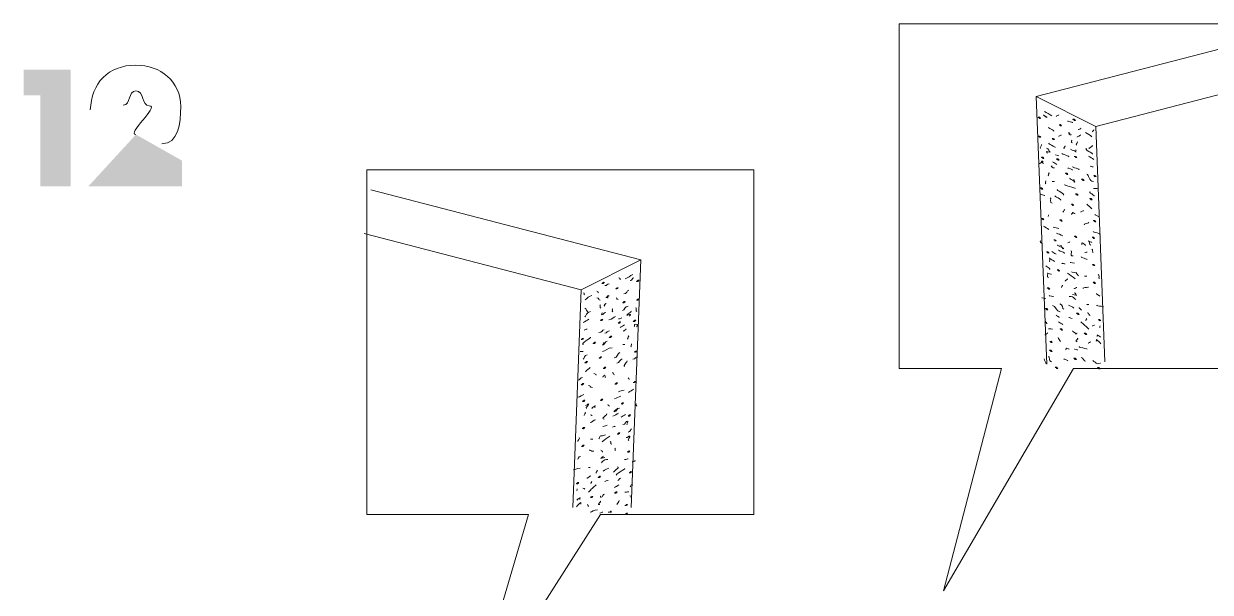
# Model space of a CAD drawing. Header units: metres. Extents: x -30.9 to 24.7, y -10.3 to 6.8.
# Drawn here: x 20.587 to 21.963, y 4.318 to 4.978 of the extents above; entities that cross this region are included whole.
import ezdxf

# ---------------------------------------------------------------- set-up
doc = ezdxf.new("R2010")
doc.units = ezdxf.units.M
doc.header["$MEASUREMENT"] = 0
doc.layers.add('PDF_Working_Num_Penna__2_Num_Penna__2', color=7, linetype='Continuous', lineweight=18, true_color=0xc6c8ca)
doc.layers.add('PDF_Working_Num_Penna__7_Num_Penna__7', color=7, linetype='Continuous', lineweight=18)

msp = doc.modelspace()

# ---------------------------------------------------------------- hatches: boundary and pattern name
at = {"layer": 'PDF_Working_Num_Penna__7_Num_Penna__7', "linetype": 'Continuous', "lineweight": 18}
for points in [[(20.6066, 4.8945), (20.6066, 4.789), (20.6418, 4.789), (20.6418, 4.9242), (20.5873, 4.9242), (20.5873, 4.8945)], [(20.7174, 4.8491), (20.6622, 4.789), (20.7709, 4.789), (20.7709, 4.8188)]]:
    msp.add_hatch(color=7, dxfattribs=at).paths.add_polyline_path(points)

# ---------------------------------------------------------------- linework, layer by layer
at = {"layer": 'PDF_Working_Num_Penna__2_Num_Penna__2', "color": 9, "linetype": 'Continuous', "lineweight": 18, "true_color": 0xc6c8ca}
for centre, radius, start, end in [((21.5455, 4.9333), 0.3021, 324.812, 325.4985), ((21.7744, 4.699), 0.043, 72.0605, 81.0936), ((21.5191, 4.7442), 0.3021, 214.5015, 215.188), ((21.2898, 4.5112), 0.0416, 98.7586, 108.0873)]:
    msp.add_arc(centre, radius, start, end, dxfattribs=at)
for points in [[(21.7871, 4.872), (21.7899, 4.872), (21.782, 4.8702), (21.785, 4.8702)], [(21.8279, 4.8545), (21.8291, 4.8545), (21.8256, 4.8521), (21.8269, 4.8521)], [(21.7831, 4.8341), (21.7856, 4.8341), (21.7728, 4.8391), (21.7764, 4.8391)], [(21.8268, 4.8265), (21.8285, 4.8265), (21.8153, 4.8327), (21.82, 4.8327)], [(21.8036, 4.8078), (21.8061, 4.8078), (21.7964, 4.8106), (21.7981, 4.8106)], [(21.8274, 4.8114), (21.8284, 4.8114), (21.8227, 4.8125), (21.824, 4.8125)], [(21.8286, 4.7777), (21.8302, 4.7777), (21.8209, 4.7828), (21.8241, 4.7828)], [(21.8221, 4.7472), (21.8246, 4.7472), (21.8143, 4.7448), (21.8179, 4.7448)], [(21.7941, 4.7115), (21.7968, 4.7115), (21.7851, 4.7149), (21.7875, 4.7149)], [(21.2775, 4.6828), (21.2803, 4.6828), (21.2766, 4.6811), (21.2796, 4.6811)], [(21.7787, 4.6867), (21.7808, 4.6867), (21.773, 4.6884), (21.7745, 4.6884)], [(21.7745, 4.6884), (21.7758, 4.6884), (21.7733, 4.6831), (21.7756, 4.6831)], [(21.808, 4.6886), (21.8114, 4.6886), (21.8009, 4.6897), (21.8025, 4.6897)], [(21.8103, 4.6852), (21.8114, 4.6852), (21.8063, 4.6886), (21.808, 4.6886)], [(21.2366, 4.6653), (21.2378, 4.6653), (21.2362, 4.663), (21.2376, 4.663)], [(21.8056, 4.6653), (21.8075, 4.6653), (21.8072, 4.6625), (21.8081, 4.6625)], [(21.8351, 4.6614), (21.8363, 4.6614), (21.8291, 4.6648), (21.8317, 4.6648)], [(21.7887, 4.6526), (21.7927, 4.6526), (21.7916, 4.6463), (21.7933, 4.6463)], [(21.8081, 4.6625), (21.8092, 4.6625), (21.8014, 4.6635), (21.8035, 4.6635)], [(21.2378, 4.6374), (21.2395, 4.6374), (21.2397, 4.6436), (21.2445, 4.6436)], [(21.2815, 4.6449), (21.284, 4.6449), (21.2846, 4.65), (21.2882, 4.65)], [(21.8206, 4.6424), (21.823, 4.6424), (21.8224, 4.639), (21.824, 4.639)], [(21.78, 4.6233), (21.7832, 4.6233), (21.7743, 4.6237), (21.7757, 4.6237)], [(21.8287, 4.6281), (21.8302, 4.6281), (21.8256, 4.6269), (21.8266, 4.6269)], [(21.2372, 4.6223), (21.2382, 4.6223), (21.2392, 4.6233), (21.2405, 4.6233)], [(21.261, 4.6187), (21.2635, 4.6187), (21.2648, 4.6214), (21.2665, 4.6214)], [(21.7994, 4.5999), (21.8013, 4.5999), (21.7953, 4.6014), (21.7961, 4.6014)], [(21.7961, 4.6014), (21.7967, 4.6014), (21.7953, 4.5993), (21.7961, 4.5993)], [(21.2359, 4.5885), (21.2375, 4.5885), (21.2373, 4.5936), (21.2405, 4.5936)], [(21.7758, 4.5917), (21.7775, 4.5917), (21.7754, 4.5854), (21.7792, 4.5854)], [(21.2424, 4.5581), (21.2449, 4.5581), (21.243, 4.5556), (21.2467, 4.5556)], [(21.2704, 4.5224), (21.2731, 4.5224), (21.2746, 4.5257), (21.277, 4.5257)], [(21.2565, 4.4995), (21.2599, 4.4995), (21.2604, 4.5005), (21.262, 4.5005)], [(21.2542, 4.496), (21.2553, 4.496), (21.2548, 4.4995), (21.2565, 4.4995)], [(21.2858, 4.4975), (21.2879, 4.4975), (21.2886, 4.4992), (21.2901, 4.4992)], [(21.2901, 4.4992), (21.2914, 4.4992), (21.2866, 4.4939), (21.2889, 4.4939)], [(21.2294, 4.4723), (21.2307, 4.4723), (21.2302, 4.4757), (21.2328, 4.4757)], [(21.2589, 4.4761), (21.2608, 4.4761), (21.2557, 4.4733), (21.2565, 4.4733)], [(21.2565, 4.4733), (21.2576, 4.4733), (21.2589, 4.4743), (21.261, 4.4743)], [(21.2758, 4.4634), (21.2798, 4.4634), (21.2696, 4.4572), (21.2713, 4.4572)], [(21.244, 4.4533), (21.2464, 4.4533), (21.239, 4.4499), (21.2406, 4.4499)], [(21.2358, 4.4389), (21.2373, 4.4389), (21.237, 4.4377), (21.2379, 4.4377)], [(21.2845, 4.4341), (21.2877, 4.4341), (21.2876, 4.4346), (21.2889, 4.4346)], [(21.2652, 4.4108), (21.2672, 4.4108), (21.2676, 4.4122), (21.2684, 4.4122)], [(21.2684, 4.4122), (21.269, 4.4122), (21.2676, 4.4101), (21.2684, 4.4101)]]:
    msp.add_open_spline(points, degree=3, dxfattribs=at)
at = {"layer": 'PDF_Working_Num_Penna__7_Num_Penna__7', "color": 7, "linetype": 'Continuous', "lineweight": 18, "flags": 128}
for points in [[(22.0515, 4.9777), (21.6026, 4.9777), (21.6026, 4.5775), (21.7211, 4.5775), (21.6541, 4.3196), (21.8045, 4.5775), (22.0515, 4.5775)], [(20.9851, 4.4081), (21.1727, 4.4081), (21.1011, 4.1651), (21.2562, 4.4081), (21.4341, 4.4081), (21.4341, 4.8083), (20.9851, 4.8083)]]:
    msp.add_lwpolyline(points, close=True, dxfattribs=at)
for points in [[(21.7615, 4.8931), (22.0426, 4.9658)], [(21.7615, 4.8931), (21.8307, 4.8583), (22.0438, 4.9136)], [(21.7737, 4.5828), (21.7615, 4.8931)], [(21.8412, 4.5852), (21.8307, 4.8583)], [(21.3031, 4.7039), (20.9898, 4.7849)], [(21.3031, 4.7039), (21.2338, 4.6691), (20.9822, 4.7344)], [(21.2917, 4.4165), (21.3031, 4.7039)], [(21.2241, 4.4164), (21.2338, 4.6691)]]:
    msp.add_lwpolyline(points, dxfattribs=at)
at = {"layer": 'PDF_Working_Num_Penna__7_Num_Penna__7', "color": 7, "linetype": 'Continuous', "lineweight": 18}
for centre, radius, start, end in [((21.8741, 5.0461), 0.199, 238.7708, 241.6891), ((21.8073, 4.8266), 0.0273, 46.6123, 65.7991), ((21.7502, 4.7635), 0.0619, 55.2398, 60.7372), ((26.3573, 12.3614), 8.7966, 238.96434, 239.01217), ((21.7048, 4.6348), 0.1764, 46.6435, 49.1069), ((21.7778, 4.7538), 0.00262, 127.0806, 173.0564), ((21.7478, 4.6993), 0.0487, 54.5849, 63.2319), ((21.7625, 4.6702), 0.0683, 64.1501, 70.961), ((21.8105, 4.7138), 0.0104, 39.5673, 67.8237), ((21.7573, 4.6726), 0.0464, 54.2466, 61.5963), ((21.1961, 4.847), 0.1876, 298.2221, 301.318), ((21.7467, 4.608), 0.095, 51.0365, 57.6028), ((21.2571, 4.6377), 0.0271, 114.1079, 133.4807), ((21.7894, 4.6283), 0.0249, 50.5882, 67.5003), ((21.7924, 4.6446), 0.0197, 40.9858, 55.8587), ((22.7429, 2.1317), 2.9183, 120.9397, 121.0838), ((21.3138, 4.5752), 0.0609, 119.217, 124.806), ((21.7969, 4.6416), 0.0136, 225.2507, 250.4948), ((21.7591, 4.5651), 0.0859, 42.6121, 50.8712), ((21.808, 4.6227), 0.0231, 203.4825, 216.4938), ((21.8163, 4.5916), 0.0247, 36.3266, 52.6374), ((21.8257, 4.603), 0.0151, 47.5689, 64.4531), ((21.8102, 4.6033), 0.0423, 200.1558, 208.8818), ((21.8423, 4.6017), 0.0211, 224.3451, 242.1454), ((21.3552, 4.4508), 0.1695, 130.8764, 133.4403), ((21.2868, 4.5646), 0.00262, 6.9436, 52.9194), ((21.3022, 4.4805), 0.0687, 109.0067, 115.7719), ((21.3168, 4.5102), 0.0487, 116.7681, 125.4151), ((21.2541, 4.5247), 0.0104, 112.1995, 140.5179), ((21.3069, 4.4839), 0.0459, 118.358, 125.7991), ((21.3168, 4.4204), 0.0931, 122.3314, 129.0293), ((21.2721, 4.4554), 0.0197, 124.149, 139.0065), ((21.2753, 4.439), 0.0251, 112.6038, 129.3878), ((21.3058, 4.3756), 0.0864, 129.1737, 137.3809), ((21.2676, 4.4525), 0.0137, 289.5507, 314.7039), ((21.2481, 4.4026), 0.0245, 127.2765, 143.6911), ((21.2389, 4.4138), 0.0152, 115.6449, 132.4194), ((21.2566, 4.4335), 0.0231, 323.5532, 336.5837)]:
    msp.add_arc(centre, radius, start, end, dxfattribs=at)
for points in [[(20.7172, 4.9296), (20.6853, 4.9296), (20.6656, 4.9086), (20.6645, 4.8776)], [(20.7694, 4.8816), (20.7694, 4.911), (20.7456, 4.9296), (20.7172, 4.9296)], [(20.7027, 4.8833), (20.7119, 4.8833), (20.7079, 4.8998), (20.7174, 4.8998)], [(20.7174, 4.8998), (20.7268, 4.8998), (20.7242, 4.8823), (20.7329, 4.8823)], [(20.7329, 4.8823), (20.7452, 4.8823), (20.7058, 4.8491), (20.7174, 4.8491)], [(20.7476, 4.8383), (20.7662, 4.8383), (20.7694, 4.8622), (20.7694, 4.8816)], [(21.7738, 4.8687), (21.7761, 4.8687), (21.7678, 4.8721), (21.7697, 4.8721)], [(21.7651, 4.8677), (21.766, 4.8677), (21.7632, 4.8692), (21.7637, 4.8692)], [(21.7637, 4.8692), (21.7641, 4.8692), (21.7642, 4.8692), (21.7651, 4.8692)], [(21.7665, 4.8678), (21.7669, 4.8678), (21.7642, 4.8677), (21.7651, 4.8677)], [(21.7651, 4.8692), (21.7659, 4.8692), (21.7661, 4.8678), (21.7665, 4.8678)], [(21.772, 4.8699), (21.7732, 4.8699), (21.7729, 4.8687), (21.7738, 4.8687)], [(21.7813, 4.8532), (21.7844, 4.8532), (21.7737, 4.8577), (21.7757, 4.8577)], [(21.7893, 4.8591), (21.7902, 4.8591), (21.7875, 4.8605), (21.7879, 4.8605)], [(21.7879, 4.8605), (21.7883, 4.8605), (21.7884, 4.8606), (21.7893, 4.8606)], [(21.7907, 4.8591), (21.7911, 4.8591), (21.7885, 4.8591), (21.7893, 4.8591)], [(21.7893, 4.8606), (21.7902, 4.8606), (21.7903, 4.8591), (21.7907, 4.8591)], [(21.8034, 4.863), (21.806, 4.863), (21.7954, 4.8648), (21.7984, 4.8648)], [(21.8054, 4.8654), (21.8062, 4.8654), (21.8035, 4.8668), (21.8039, 4.8668)], [(21.8039, 4.8668), (21.8043, 4.8668), (21.8045, 4.8669), (21.8053, 4.8669)], [(21.8068, 4.8654), (21.8072, 4.8654), (21.8045, 4.8654), (21.8054, 4.8654)], [(21.8053, 4.8669), (21.8062, 4.8669), (21.8064, 4.8654), (21.8068, 4.8654)], [(21.7652, 4.8459), (21.766, 4.8459), (21.7633, 4.8474), (21.7637, 4.8474)], [(21.7637, 4.8474), (21.7641, 4.8474), (21.7642, 4.8474), (21.7651, 4.8474)], [(21.7666, 4.846), (21.767, 4.846), (21.7643, 4.8459), (21.7652, 4.8459)], [(21.7651, 4.8474), (21.766, 4.8474), (21.7661, 4.846), (21.7666, 4.846)], [(21.7812, 4.8432), (21.7821, 4.8432), (21.7794, 4.8446), (21.7798, 4.8446)], [(21.7798, 4.8446), (21.7802, 4.8446), (21.7803, 4.8447), (21.7812, 4.8447)], [(21.7812, 4.8447), (21.782, 4.8447), (21.7822, 4.8432), (21.7826, 4.8432)], [(21.7904, 4.8488), (21.7919, 4.8488), (21.7861, 4.8468), (21.788, 4.8468)], [(21.8009, 4.8503), (21.8016, 4.8503), (21.7978, 4.8516), (21.7989, 4.8516)], [(21.7989, 4.8516), (21.8005, 4.8516), (21.7982, 4.8489), (21.8004, 4.8489)], [(21.8004, 4.8489), (21.8036, 4.8489), (21.8011, 4.8491), (21.8021, 4.8491)], [(21.8125, 4.8488), (21.8151, 4.8488), (21.807, 4.846), (21.8089, 4.846)], [(21.8126, 4.8564), (21.8157, 4.8564), (21.8083, 4.8546), (21.8105, 4.8546)], [(21.7674, 4.8376), (21.769, 4.8376), (21.7643, 4.833), (21.7664, 4.833)], [(21.7733, 4.8332), (21.776, 4.8332), (21.7761, 4.8287), (21.7777, 4.8287)], [(21.7826, 4.8432), (21.7831, 4.8432), (21.7804, 4.8432), (21.7812, 4.8432)], [(21.7949, 4.8361), (21.7966, 4.8361), (21.7918, 4.8326), (21.794, 4.8326)], [(21.8073, 4.8291), (21.8096, 4.8291), (21.7996, 4.832), (21.8021, 4.832)], [(21.8023, 4.8427), (21.8036, 4.8427), (21.8009, 4.8393), (21.8035, 4.8393)], [(21.8091, 4.8408), (21.8106, 4.8408), (21.8061, 4.8368), (21.808, 4.8368)], [(21.807, 4.8315), (21.8088, 4.8315), (21.8062, 4.8291), (21.8073, 4.8291)], [(21.8265, 4.8366), (21.8286, 4.8366), (21.8211, 4.8326), (21.8229, 4.8326)], [(21.7679, 4.8182), (21.7723, 4.8182), (21.7636, 4.8152), (21.7658, 4.8152)], [(21.7695, 4.8153), (21.7704, 4.8153), (21.7658, 4.8182), (21.7679, 4.8182)], [(21.769, 4.8213), (21.7699, 4.8213), (21.7671, 4.8227), (21.7676, 4.8227)], [(21.7676, 4.8227), (21.768, 4.8227), (21.7681, 4.8228), (21.769, 4.8228)], [(21.7704, 4.8213), (21.7708, 4.8213), (21.7681, 4.8213), (21.769, 4.8213)], [(21.769, 4.8228), (21.7698, 4.8228), (21.77, 4.8213), (21.7704, 4.8213)], [(21.7777, 4.8287), (21.7795, 4.8287), (21.7709, 4.8295), (21.7735, 4.8295)], [(21.7735, 4.8295), (21.774, 4.8295), (21.7735, 4.8274), (21.7746, 4.8274)], [(21.7876, 4.8243), (21.7893, 4.8243), (21.7828, 4.8256), (21.7838, 4.8256)], [(21.7865, 4.8194), (21.7873, 4.8194), (21.7846, 4.8209), (21.785, 4.8209)], [(21.785, 4.8209), (21.7854, 4.8209), (21.7855, 4.8209), (21.7864, 4.8209)], [(21.7879, 4.8195), (21.7883, 4.8195), (21.7856, 4.8194), (21.7865, 4.8194)], [(21.7864, 4.8209), (21.7873, 4.8209), (21.7874, 4.8195), (21.7879, 4.8195)], [(21.7987, 4.8233), (21.8023, 4.8233), (21.7895, 4.8271), (21.7912, 4.8271)], [(21.807, 4.8223), (21.8079, 4.8223), (21.8051, 4.8238), (21.8055, 4.8238)], [(21.8055, 4.8238), (21.8059, 4.8238), (21.806, 4.8238), (21.8069, 4.8238)], [(21.8084, 4.8224), (21.8088, 4.8224), (21.8061, 4.8223), (21.807, 4.8223)], [(21.8069, 4.8238), (21.8078, 4.8238), (21.808, 4.8224), (21.8084, 4.8224)], [(21.776, 4.8049), (21.7777, 4.8049), (21.7734, 4.801), (21.7762, 4.801)], [(21.7795, 4.8124), (21.7813, 4.8124), (21.7779, 4.8125), (21.7786, 4.8125)], [(21.7786, 4.8125), (21.7789, 4.8125), (21.7812, 4.8103), (21.7816, 4.8103)], [(21.7816, 4.8103), (21.7839, 4.8103), (21.7816, 4.8107), (21.7817, 4.8107)], [(21.7968, 4.8028), (21.7977, 4.8028), (21.795, 4.8043), (21.7954, 4.8043)], [(21.7954, 4.8043), (21.7958, 4.8043), (21.7959, 4.8043), (21.7968, 4.8043)], [(21.7982, 4.8029), (21.7987, 4.8029), (21.796, 4.8028), (21.7968, 4.8028)], [(21.7968, 4.8043), (21.7977, 4.8043), (21.7978, 4.8029), (21.7982, 4.8029)], [(21.8103, 4.8085), (21.8148, 4.8085), (21.8011, 4.8116), (21.804, 4.8116)], [(21.82, 4.8031), (21.8226, 4.8031), (21.8222, 4.7945), (21.828, 4.7945)], [(21.7725, 4.7954), (21.7736, 4.7954), (21.7709, 4.7919), (21.7727, 4.7919)], [(21.7825, 4.7946), (21.7832, 4.7946), (21.7786, 4.7945), (21.7801, 4.7945)], [(21.8062, 4.7866), (21.8095, 4.7866), (21.7901, 4.7909), (21.795, 4.7909)], [(21.8058, 4.7939), (21.8085, 4.7939), (21.7985, 4.7984), (21.8008, 4.7984)], [(21.8046, 4.7971), (21.8062, 4.7971), (21.8049, 4.7939), (21.8058, 4.7939)], [(21.8156, 4.7958), (21.8164, 4.7958), (21.8137, 4.7972), (21.8141, 4.7972)], [(21.8141, 4.7972), (21.8145, 4.7972), (21.8146, 4.7973), (21.8155, 4.7973)], [(21.817, 4.7958), (21.8174, 4.7958), (21.8147, 4.7958), (21.8156, 4.7958)], [(21.8155, 4.7973), (21.8164, 4.7973), (21.8165, 4.7958), (21.817, 4.7958)], [(21.8295, 4.8002), (21.8304, 4.8002), (21.8277, 4.8017), (21.8281, 4.8017)], [(21.8281, 4.8017), (21.8285, 4.8017), (21.8286, 4.8017), (21.8295, 4.8017)], [(21.8309, 4.8003), (21.8313, 4.8003), (21.8286, 4.8002), (21.8295, 4.8002)], [(21.8295, 4.8017), (21.8304, 4.8017), (21.8305, 4.8003), (21.8309, 4.8003)], [(21.7709, 4.7778), (21.7736, 4.7778), (21.7646, 4.7803), (21.7658, 4.7803)], [(21.7677, 4.7856), (21.7686, 4.7856), (21.7659, 4.7871), (21.7663, 4.7871)], [(21.7663, 4.7871), (21.7667, 4.7871), (21.7668, 4.7871), (21.7677, 4.7871)], [(21.7691, 4.7856), (21.7696, 4.7856), (21.7669, 4.7856), (21.7677, 4.7856)], [(21.7677, 4.7871), (21.7686, 4.7871), (21.7687, 4.7856), (21.7691, 4.7856)], [(21.7776, 4.7757), (21.7793, 4.7757), (21.7765, 4.7694), (21.78, 4.7694)], [(21.7895, 4.773), (21.7928, 4.773), (21.781, 4.7781), (21.7831, 4.7781)], [(21.7927, 4.779), (21.7967, 4.779), (21.7835, 4.7853), (21.786, 4.7853)], [(21.8086, 4.7787), (21.8095, 4.7787), (21.8067, 4.7802), (21.8071, 4.7802)], [(21.8071, 4.7802), (21.8076, 4.7802), (21.8077, 4.7802), (21.8086, 4.7802)], [(21.81, 4.7787), (21.8104, 4.7787), (21.8077, 4.7787), (21.8086, 4.7787)], [(21.8086, 4.7802), (21.8094, 4.7802), (21.8096, 4.7787), (21.81, 4.7787)], [(21.8251, 4.7733), (21.826, 4.7733), (21.8232, 4.7748), (21.8236, 4.7748)], [(21.8236, 4.7748), (21.8241, 4.7748), (21.8242, 4.7748), (21.825, 4.7748)], [(21.832, 4.7867), (21.8346, 4.7867), (21.8247, 4.7866), (21.8283, 4.7866)], [(21.825, 4.7748), (21.8259, 4.7748), (21.8261, 4.7734), (21.8265, 4.7734)], [(21.8036, 4.7669), (21.8045, 4.7669), (21.8017, 4.7684), (21.8022, 4.7684)], [(21.8022, 4.7684), (21.8026, 4.7684), (21.8027, 4.7684), (21.8036, 4.7684)], [(21.805, 4.767), (21.8054, 4.767), (21.8027, 4.7669), (21.8036, 4.7669)], [(21.8036, 4.7684), (21.8044, 4.7684), (21.8046, 4.767), (21.805, 4.767)], [(21.8162, 4.761), (21.8185, 4.761), (21.8115, 4.7592), (21.813, 4.7592)], [(21.8265, 4.7734), (21.8269, 4.7734), (21.8242, 4.7733), (21.8251, 4.7733)], [(21.769, 4.7503), (21.7699, 4.7503), (21.7672, 4.7518), (21.7676, 4.7518)], [(21.7676, 4.7518), (21.768, 4.7518), (21.7681, 4.7518), (21.769, 4.7518)], [(21.7704, 4.7504), (21.7708, 4.7504), (21.7681, 4.7503), (21.769, 4.7503)], [(21.769, 4.7518), (21.7699, 4.7518), (21.77, 4.7504), (21.7704, 4.7504)], [(21.7904, 4.7486), (21.7912, 4.7486), (21.7885, 4.75), (21.7889, 4.75)], [(21.7889, 4.75), (21.7893, 4.75), (21.7894, 4.7501), (21.7903, 4.7501)], [(21.7917, 4.7486), (21.7922, 4.7486), (21.7895, 4.7486), (21.7904, 4.7486)], [(21.7903, 4.7501), (21.7912, 4.7501), (21.7913, 4.7486), (21.7917, 4.7486)], [(21.8038, 4.759), (21.8048, 4.759), (21.8012, 4.7562), (21.8024, 4.7562)], [(21.8061, 4.757), (21.8072, 4.757), (21.8026, 4.759), (21.8038, 4.759)], [(21.8345, 4.7532), (21.8367, 4.7532), (21.8274, 4.7563), (21.8295, 4.7563)], [(21.8293, 4.7478), (21.8302, 4.7478), (21.8274, 4.7493), (21.8278, 4.7493)], [(21.8278, 4.7493), (21.8283, 4.7493), (21.8284, 4.7493), (21.8292, 4.7493)], [(21.8307, 4.7479), (21.8311, 4.7479), (21.8284, 4.7478), (21.8293, 4.7478)], [(21.8292, 4.7493), (21.8301, 4.7493), (21.8303, 4.7479), (21.8307, 4.7479)], [(21.8352, 4.7334), (21.8389, 4.7334), (21.8256, 4.7365), (21.8277, 4.7365)], [(21.7667, 4.723), (21.7682, 4.723), (21.7646, 4.7256), (21.7667, 4.7256)], [(21.7831, 4.7256), (21.784, 4.7256), (21.7813, 4.7271), (21.7817, 4.7271)], [(21.7817, 4.7271), (21.7821, 4.7271), (21.7822, 4.7271), (21.7831, 4.7271)], [(21.7845, 4.7256), (21.785, 4.7256), (21.7823, 4.7256), (21.7831, 4.7256)], [(21.7831, 4.7271), (21.784, 4.7271), (21.7841, 4.7256), (21.7845, 4.7256)], [(21.7927, 4.7166), (21.7961, 4.7166), (21.7833, 4.7209), (21.7865, 4.7209)], [(21.789, 4.7209), (21.7915, 4.7209), (21.791, 4.7166), (21.7927, 4.7166)], [(21.8002, 4.7245), (21.8018, 4.7245), (21.7969, 4.7233), (21.798, 4.7233)], [(21.8072, 4.7298), (21.808, 4.7298), (21.8053, 4.7312), (21.8057, 4.7312)], [(21.8057, 4.7312), (21.8061, 4.7312), (21.8062, 4.7313), (21.8071, 4.7313)], [(21.8086, 4.7298), (21.809, 4.7298), (21.8063, 4.7298), (21.8072, 4.7298)], [(21.8071, 4.7313), (21.808, 4.7313), (21.8081, 4.7298), (21.8086, 4.7298)], [(21.8144, 4.7234), (21.8153, 4.7234), (21.8132, 4.7217), (21.8148, 4.7217)], [(21.8257, 4.7239), (21.8279, 4.7239), (21.8203, 4.7257), (21.8221, 4.7257)], [(21.8221, 4.7257), (21.8236, 4.7257), (21.8223, 4.7206), (21.8246, 4.7206)], [(21.8278, 4.7286), (21.8287, 4.7286), (21.826, 4.7301), (21.8264, 4.7301)], [(21.8264, 4.7301), (21.8268, 4.7301), (21.8269, 4.7301), (21.8278, 4.7301)], [(21.8292, 4.7286), (21.8297, 4.7286), (21.827, 4.7286), (21.8278, 4.7286)], [(21.8278, 4.7301), (21.8287, 4.7301), (21.8288, 4.7286), (21.8292, 4.7286)], [(21.7749, 4.7116), (21.7757, 4.7116), (21.773, 4.7131), (21.7734, 4.7131)], [(21.7734, 4.7131), (21.7738, 4.7131), (21.7739, 4.7131), (21.7748, 4.7131)], [(21.7763, 4.7117), (21.7767, 4.7117), (21.774, 4.7116), (21.7749, 4.7116)], [(21.7748, 4.7131), (21.7757, 4.7131), (21.7758, 4.7117), (21.7763, 4.7117)], [(21.8015, 4.714), (21.8045, 4.714), (21.7989, 4.7082), (21.8042, 4.7082)], [(21.8203, 4.704), (21.8225, 4.704), (21.8115, 4.7071), (21.8141, 4.7071)], [(21.8202, 4.7128), (21.8226, 4.7128), (21.8166, 4.7122), (21.818, 4.7122)], [(21.826, 4.716), (21.8276, 4.716), (21.8262, 4.7121), (21.8274, 4.7121)], [(21.7765, 4.6929), (21.7799, 4.6929), (21.7712, 4.6968), (21.7726, 4.6968)], [(21.7823, 4.7017), (21.7849, 4.7017), (21.7746, 4.7058), (21.7769, 4.7058)], [(21.7769, 4.7058), (21.7783, 4.7058), (21.7758, 4.7015), (21.7774, 4.7015)], [(21.7874, 4.6907), (21.7883, 4.6907), (21.7855, 4.6922), (21.7859, 4.6922)], [(21.7859, 4.6922), (21.7863, 4.6922), (21.7864, 4.6922), (21.7873, 4.6922)], [(21.7873, 4.6922), (21.7882, 4.6922), (21.7883, 4.6908), (21.7887, 4.6908)], [(21.7946, 4.6988), (21.7961, 4.6988), (21.7904, 4.6998), (21.7913, 4.6998)], [(21.8057, 4.6997), (21.8081, 4.6997), (21.7996, 4.7008), (21.8008, 4.7008)], [(21.8282, 4.697), (21.8291, 4.697), (21.8263, 4.6984), (21.8267, 4.6984)], [(21.8267, 4.6984), (21.8271, 4.6984), (21.8272, 4.6985), (21.8281, 4.6985)], [(21.8296, 4.697), (21.83, 4.697), (21.8273, 4.697), (21.8282, 4.697)], [(21.8281, 4.6985), (21.829, 4.6985), (21.8292, 4.697), (21.8296, 4.697)], [(21.2926, 4.6807), (21.2938, 4.6807), (21.2898, 4.6796), (21.2907, 4.6796)], [(21.2907, 4.6796), (21.293, 4.6796), (21.2929, 4.683), (21.2948, 4.683)], [(21.2995, 4.6801), (21.3004, 4.6801), (21.2976, 4.6786), (21.298, 4.6786)], [(21.298, 4.6786), (21.2985, 4.6786), (21.2986, 4.6786), (21.2994, 4.6786)], [(21.3009, 4.68), (21.3013, 4.68), (21.2986, 4.6801), (21.2995, 4.6801)], [(21.2994, 4.6786), (21.3003, 4.6786), (21.3005, 4.68), (21.3009, 4.68)], [(21.7887, 4.6908), (21.7892, 4.6908), (21.7865, 4.6907), (21.7874, 4.6907)], [(21.7974, 4.6819), (21.7997, 4.6819), (21.7932, 4.679), (21.7953, 4.679)], [(21.8198, 4.6849), (21.8222, 4.6849), (21.8164, 4.6848), (21.8174, 4.6848)], [(21.8333, 4.6866), (21.8354, 4.6866), (21.8334, 4.682), (21.8347, 4.682)], [(21.2519, 4.6673), (21.2549, 4.6673), (21.2518, 4.6654), (21.254, 4.6654)], [(21.2592, 4.6777), (21.2601, 4.6777), (21.2573, 4.6762), (21.2578, 4.6762)], [(21.2578, 4.6762), (21.2582, 4.6762), (21.2583, 4.6762), (21.2592, 4.6762)], [(21.2606, 4.6776), (21.261, 4.6776), (21.2583, 4.6777), (21.2592, 4.6777)], [(21.2592, 4.6762), (21.26, 4.6762), (21.2602, 4.6776), (21.2606, 4.6776)], [(21.2612, 4.6738), (21.2638, 4.6738), (21.2631, 4.6757), (21.2662, 4.6757)], [(21.2753, 4.6714), (21.2762, 4.6714), (21.2734, 4.67), (21.2738, 4.67)], [(21.2738, 4.67), (21.2742, 4.67), (21.2743, 4.6699), (21.2752, 4.6699)], [(21.2767, 4.6714), (21.2771, 4.6714), (21.2744, 4.6714), (21.2753, 4.6714)], [(21.2752, 4.6699), (21.2761, 4.6699), (21.2763, 4.6714), (21.2767, 4.6714)], [(21.2833, 4.6641), (21.2864, 4.6641), (21.2869, 4.6686), (21.2889, 4.6686)], [(21.7757, 4.6696), (21.7766, 4.6696), (21.7738, 4.6711), (21.7742, 4.6711)], [(21.7742, 4.6711), (21.7747, 4.6711), (21.7747, 4.6711), (21.7756, 4.6711)], [(21.7771, 4.6697), (21.7775, 4.6697), (21.7748, 4.6696), (21.7757, 4.6696)], [(21.7756, 4.6711), (21.7765, 4.6711), (21.7767, 4.6697), (21.7771, 4.6697)], [(21.7919, 4.6742), (21.7929, 4.6742), (21.7897, 4.6716), (21.7908, 4.6716)], [(21.808, 4.672), (21.8102, 4.672), (21.8038, 4.67), (21.8056, 4.67)], [(21.8217, 4.6721), (21.8239, 4.6721), (21.8122, 4.6708), (21.8163, 4.6708)], [(21.8289, 4.6762), (21.8298, 4.6762), (21.8271, 4.6776), (21.8275, 4.6776)], [(21.8275, 4.6776), (21.8279, 4.6776), (21.828, 4.6777), (21.8289, 4.6777)], [(21.8303, 4.6762), (21.8308, 4.6762), (21.8281, 4.6762), (21.8289, 4.6762)], [(21.8289, 4.6777), (21.8298, 4.6777), (21.8299, 4.6762), (21.8303, 4.6762)], [(21.252, 4.6596), (21.2546, 4.6596), (21.2537, 4.6569), (21.2556, 4.6569)], [(21.2554, 4.6516), (21.2569, 4.6516), (21.2546, 4.6476), (21.2565, 4.6476)], [(21.2623, 4.6536), (21.2635, 4.6536), (21.2585, 4.6501), (21.261, 4.6501)], [(21.2641, 4.6597), (21.2673, 4.6597), (21.2615, 4.66), (21.2625, 4.66)], [(21.2657, 4.6625), (21.2673, 4.6625), (21.2618, 4.6597), (21.2641, 4.6597)], [(21.2636, 4.6611), (21.2643, 4.6611), (21.2646, 4.6625), (21.2657, 4.6625)], [(21.2742, 4.6596), (21.2757, 4.6596), (21.2746, 4.6576), (21.2766, 4.6576)], [(21.2834, 4.6555), (21.2842, 4.6555), (21.2815, 4.654), (21.2819, 4.654)], [(21.2819, 4.654), (21.2823, 4.654), (21.2824, 4.654), (21.2833, 4.654)], [(21.2848, 4.6555), (21.2852, 4.6555), (21.2825, 4.6555), (21.2834, 4.6555)], [(21.2833, 4.654), (21.2842, 4.654), (21.2844, 4.6555), (21.2848, 4.6555)], [(21.2994, 4.6583), (21.3003, 4.6583), (21.2976, 4.6568), (21.298, 4.6568)], [(21.298, 4.6568), (21.2984, 4.6568), (21.2985, 4.6568), (21.2994, 4.6568)], [(21.3008, 4.6582), (21.3013, 4.6582), (21.2985, 4.6583), (21.2994, 4.6583)], [(21.2994, 4.6568), (21.3003, 4.6568), (21.3004, 4.6582), (21.3008, 4.6582)], [(21.7716, 4.6585), (21.775, 4.6585), (21.7662, 4.6598), (21.7679, 4.6598)], [(21.7808, 4.6611), (21.7842, 4.6611), (21.775, 4.6622), (21.7764, 4.6622)], [(21.8035, 4.6609), (21.8051, 4.6609), (21.7988, 4.6613), (21.7998, 4.6613)], [(21.8224, 4.6518), (21.8237, 4.6518), (21.8197, 4.6517), (21.8202, 4.6517)], [(21.8396, 4.6492), (21.8411, 4.6492), (21.828, 4.651), (21.8321, 4.651)], [(21.2381, 4.6475), (21.2402, 4.6475), (21.2398, 4.6434), (21.2416, 4.6434)], [(21.2575, 4.6423), (21.2594, 4.6423), (21.2563, 4.64), (21.2573, 4.64)], [(21.2573, 4.64), (21.2596, 4.64), (21.26, 4.6428), (21.2625, 4.6428)], [(21.2659, 4.6342), (21.2695, 4.6342), (21.2717, 4.6379), (21.2734, 4.6379)], [(21.2696, 4.647), (21.2713, 4.647), (21.2684, 4.6435), (21.2706, 4.6435)], [(21.2912, 4.6441), (21.294, 4.6441), (21.2852, 4.6395), (21.2868, 4.6395)], [(21.2868, 4.6395), (21.2886, 4.6395), (21.2885, 4.6403), (21.2911, 4.6403)], [(21.2911, 4.6403), (21.2916, 4.6403), (21.2888, 4.6383), (21.2899, 4.6383)], [(21.2971, 4.6485), (21.2987, 4.6485), (21.2962, 4.6438), (21.2982, 4.6438)], [(21.7736, 4.6456), (21.7745, 4.6456), (21.7718, 4.6471), (21.7722, 4.6471)], [(21.7722, 4.6471), (21.7726, 4.6471), (21.7727, 4.6471), (21.7736, 4.6471)], [(21.775, 4.6456), (21.7754, 4.6456), (21.7727, 4.6456), (21.7736, 4.6456)], [(21.7736, 4.6471), (21.7745, 4.6471), (21.7746, 4.6456), (21.775, 4.6456)], [(21.7805, 4.6509), (21.7837, 4.6509), (21.7849, 4.6432), (21.7894, 4.6432)], [(21.7882, 4.6369), (21.7893, 4.6369), (21.7829, 4.6397), (21.7848, 4.6397)], [(21.8098, 4.6403), (21.8106, 4.6403), (21.8079, 4.6418), (21.8083, 4.6418)], [(21.8083, 4.6418), (21.8087, 4.6418), (21.8088, 4.6418), (21.8097, 4.6418)], [(21.8111, 4.6403), (21.8116, 4.6403), (21.8089, 4.6403), (21.8098, 4.6403)], [(21.8139, 4.6452), (21.815, 4.6452), (21.8094, 4.6484), (21.8113, 4.6484)], [(21.8097, 4.6418), (21.8106, 4.6418), (21.8107, 4.6403), (21.8111, 4.6403)], [(21.2576, 4.6347), (21.2585, 4.6347), (21.2557, 4.6332), (21.2562, 4.6332)], [(21.2562, 4.6332), (21.2566, 4.6332), (21.2567, 4.6332), (21.2576, 4.6332)], [(21.259, 4.6346), (21.2594, 4.6346), (21.2567, 4.6347), (21.2576, 4.6347)], [(21.2576, 4.6332), (21.2584, 4.6332), (21.2586, 4.6346), (21.259, 4.6346)], [(21.2782, 4.6318), (21.279, 4.6318), (21.2763, 4.6303), (21.2767, 4.6303)], [(21.2767, 4.6303), (21.2771, 4.6303), (21.2772, 4.6303), (21.2781, 4.6303)], [(21.277, 4.6352), (21.2787, 4.6352), (21.2797, 4.6364), (21.2807, 4.6364)], [(21.2795, 4.6317), (21.28, 4.6317), (21.2773, 4.6318), (21.2782, 4.6318)], [(21.2781, 4.6303), (21.279, 4.6303), (21.2791, 4.6317), (21.2795, 4.6317)], [(21.2956, 4.6336), (21.2965, 4.6336), (21.2937, 4.6322), (21.2941, 4.6322)], [(21.2941, 4.6322), (21.2946, 4.6322), (21.2947, 4.6321), (21.2955, 4.6321)], [(21.2951, 4.6261), (21.296, 4.6261), (21.2945, 4.6291), (21.2966, 4.6291)], [(21.297, 4.6336), (21.2974, 4.6336), (21.2947, 4.6336), (21.2956, 4.6336)], [(21.2955, 4.6321), (21.2964, 4.6321), (21.2966, 4.6336), (21.297, 4.6336)], [(21.2966, 4.6291), (21.301, 4.6291), (21.2966, 4.626), (21.2988, 4.626)], [(21.7722, 4.6323), (21.7732, 4.6323), (21.7707, 4.6309), (21.7714, 4.6309)], [(21.7739, 4.6296), (21.7748, 4.6296), (21.771, 4.6323), (21.7722, 4.6323)], [(21.7906, 4.6221), (21.7915, 4.6221), (21.7888, 4.6236), (21.7892, 4.6236)], [(21.7892, 4.6236), (21.7896, 4.6236), (21.7897, 4.6236), (21.7906, 4.6236)], [(21.7906, 4.6236), (21.7915, 4.6236), (21.7916, 4.6221), (21.792, 4.6221)], [(21.7994, 4.6369), (21.8007, 4.6369), (21.8007, 4.6357), (21.8032, 4.6357)], [(21.8192, 4.6355), (21.8216, 4.6355), (21.8176, 4.6335), (21.8193, 4.6335)], [(21.8349, 4.6331), (21.8358, 4.6331), (21.8331, 4.6346), (21.8335, 4.6346)], [(21.8335, 4.6346), (21.8339, 4.6346), (21.834, 4.6346), (21.8349, 4.6346)], [(21.8363, 4.6332), (21.8367, 4.6332), (21.8341, 4.6331), (21.8349, 4.6331)], [(21.8355, 4.6273), (21.8363, 4.6273), (21.8343, 4.6254), (21.8355, 4.6254)], [(21.8349, 4.6346), (21.8358, 4.6346), (21.8359, 4.6332), (21.8363, 4.6332)], [(21.2445, 4.6139), (21.247, 4.6139), (21.2308, 4.6054), (21.2366, 4.6054)], [(21.2351, 4.6126), (21.2359, 4.6126), (21.2332, 4.6111), (21.2336, 4.6111)], [(21.2336, 4.6111), (21.234, 4.6111), (21.2341, 4.6111), (21.235, 4.6111)], [(21.2365, 4.6125), (21.2369, 4.6125), (21.2342, 4.6126), (21.2351, 4.6126)], [(21.235, 4.6111), (21.2359, 4.6111), (21.2361, 4.6125), (21.2365, 4.6125)], [(21.2542, 4.6193), (21.2587, 4.6193), (21.2576, 4.6225), (21.2605, 4.6225)], [(21.2678, 4.6152), (21.2687, 4.6152), (21.2659, 4.6137), (21.2663, 4.6137)], [(21.2663, 4.6137), (21.2667, 4.6137), (21.2668, 4.6137), (21.2677, 4.6137)], [(21.2691, 4.6151), (21.2696, 4.6151), (21.2669, 4.6152), (21.2678, 4.6152)], [(21.2677, 4.6137), (21.2686, 4.6137), (21.2687, 4.6151), (21.2691, 4.6151)], [(21.286, 4.6233), (21.2863, 4.6233), (21.2825, 4.6211), (21.2829, 4.6211)], [(21.2829, 4.6211), (21.2852, 4.6211), (21.2827, 4.6216), (21.2828, 4.6216)], [(21.285, 4.6233), (21.2868, 4.6233), (21.2853, 4.6233), (21.286, 4.6233)], [(21.2885, 4.6158), (21.2903, 4.6158), (21.2856, 4.6118), (21.2884, 4.6118)], [(21.7743, 4.6191), (21.7771, 4.6191), (21.7695, 4.6164), (21.7719, 4.6164)], [(21.792, 4.6221), (21.7924, 4.6221), (21.7898, 4.6221), (21.7906, 4.6221)], [(21.8076, 4.6175), (21.8095, 4.6175), (21.8021, 4.6212), (21.8037, 4.6212)], [(21.809, 4.6128), (21.8122, 4.6128), (21.8045, 4.6088), (21.8091, 4.6088)], [(21.8087, 4.6187), (21.8098, 4.6187), (21.8065, 4.6175), (21.8076, 4.6175)], [(21.8187, 4.617), (21.8196, 4.617), (21.8168, 4.6185), (21.8172, 4.6185)], [(21.8172, 4.6185), (21.8177, 4.6185), (21.8177, 4.6185), (21.8186, 4.6185)], [(21.8201, 4.617), (21.8205, 4.617), (21.8178, 4.617), (21.8187, 4.617)], [(21.8186, 4.6185), (21.8195, 4.6185), (21.8197, 4.617), (21.8201, 4.617)], [(21.8313, 4.6113), (21.8319, 4.6113), (21.8305, 4.6094), (21.8312, 4.6094)], [(21.8323, 4.6167), (21.8328, 4.6167), (21.8314, 4.6147), (21.8323, 4.6147)], [(21.2325, 4.5975), (21.2351, 4.5975), (21.2326, 4.5974), (21.2362, 4.5974)], [(21.249, 4.6081), (21.2499, 4.6081), (21.2472, 4.6067), (21.2476, 4.6067)], [(21.2476, 4.6067), (21.248, 4.6067), (21.2481, 4.6066), (21.249, 4.6066)], [(21.2504, 4.6081), (21.2508, 4.6081), (21.2481, 4.6081), (21.249, 4.6081)], [(21.249, 4.6066), (21.2498, 4.6066), (21.25, 4.6081), (21.2504, 4.6081)], [(21.26, 4.608), (21.2616, 4.608), (21.2577, 4.6048), (21.2587, 4.6048)], [(21.2583, 4.5975), (21.2617, 4.5975), (21.2647, 4.6018), (21.2696, 4.6018)], [(21.2587, 4.6048), (21.2614, 4.6048), (21.2614, 4.6092), (21.2637, 4.6092)], [(21.2718, 4.5899), (21.2758, 4.5899), (21.2761, 4.5961), (21.2786, 4.5961)], [(21.282, 4.6054), (21.2827, 4.6054), (21.283, 4.6053), (21.2845, 4.6053)], [(21.292, 4.6062), (21.2931, 4.6062), (21.2901, 4.6027), (21.2919, 4.6027)], [(21.2969, 4.5979), (21.2977, 4.5979), (21.295, 4.5965), (21.2954, 4.5965)], [(21.2954, 4.5965), (21.2958, 4.5965), (21.2959, 4.5964), (21.2968, 4.5964)], [(21.2983, 4.5979), (21.2987, 4.5979), (21.296, 4.5979), (21.2969, 4.5979)], [(21.2968, 4.5964), (21.2977, 4.5964), (21.2978, 4.5979), (21.2983, 4.5979)], [(21.7784, 4.5974), (21.7793, 4.5974), (21.7765, 4.5989), (21.7769, 4.5989)], [(21.7787, 4.6077), (21.7796, 4.6077), (21.7769, 4.6091), (21.7773, 4.6091)], [(21.7769, 4.5989), (21.7773, 4.5989), (21.7774, 4.5989), (21.7783, 4.5989)], [(21.7773, 4.6091), (21.7777, 4.6091), (21.7778, 4.6092), (21.7787, 4.6092)], [(21.7798, 4.5975), (21.7802, 4.5975), (21.7775, 4.5974), (21.7784, 4.5974)], [(21.7801, 4.6077), (21.7805, 4.6077), (21.7778, 4.6077), (21.7787, 4.6077)], [(21.7783, 4.5989), (21.7792, 4.5989), (21.7793, 4.5975), (21.7798, 4.5975)], [(21.7787, 4.6092), (21.7795, 4.6092), (21.7797, 4.6077), (21.7801, 4.6077)], [(21.8092, 4.599), (21.8107, 4.599), (21.805, 4.6001), (21.8059, 4.6001)], [(21.8205, 4.5999), (21.823, 4.5999), (21.8076, 4.603), (21.8118, 4.603)], [(21.824, 4.6087), (21.8262, 4.6087), (21.8201, 4.6069), (21.8219, 4.6069)], [(21.2395, 4.5857), (21.2404, 4.5857), (21.2376, 4.5842), (21.2381, 4.5842)], [(21.2381, 4.5842), (21.2385, 4.5842), (21.2386, 4.5842), (21.2394, 4.5842)], [(21.2409, 4.5856), (21.2413, 4.5856), (21.2386, 4.5857), (21.2395, 4.5857)], [(21.2394, 4.5842), (21.2403, 4.5842), (21.2405, 4.5856), (21.2409, 4.5856)], [(21.256, 4.591), (21.2569, 4.591), (21.2541, 4.5896), (21.2545, 4.5896)], [(21.2545, 4.5896), (21.2549, 4.5896), (21.2551, 4.5895), (21.2559, 4.5895)], [(21.2574, 4.591), (21.2578, 4.591), (21.2551, 4.591), (21.256, 4.591)], [(21.2559, 4.5895), (21.2568, 4.5895), (21.257, 4.591), (21.2574, 4.591)], [(21.2751, 4.5839), (21.2784, 4.5839), (21.2792, 4.589), (21.2814, 4.589)], [(21.2869, 4.5865), (21.2886, 4.5865), (21.281, 4.5802), (21.2845, 4.5802)], [(21.2937, 4.5886), (21.2964, 4.5886), (21.2974, 4.5911), (21.2987, 4.5911)], [(21.7977, 4.5865), (21.8008, 4.5865), (21.7919, 4.5887), (21.7933, 4.5887)], [(21.8066, 4.588), (21.8074, 4.588), (21.8047, 4.5895), (21.8051, 4.5895)], [(21.8051, 4.5895), (21.8055, 4.5895), (21.8056, 4.5895), (21.8065, 4.5895)], [(21.808, 4.588), (21.8084, 4.588), (21.8057, 4.588), (21.8066, 4.588)], [(21.8065, 4.5895), (21.8074, 4.5895), (21.8075, 4.588), (21.808, 4.588)], [(21.8135, 4.5905), (21.816, 4.5905), (21.8171, 4.586), (21.8186, 4.586)], [(21.8359, 4.5839), (21.8368, 4.5839), (21.8309, 4.583), (21.8324, 4.583)], [(21.2483, 4.5719), (21.2506, 4.5719), (21.25, 4.5701), (21.2515, 4.5701)], [(21.2585, 4.5678), (21.2596, 4.5678), (21.2596, 4.5698), (21.2608, 4.5698)], [(21.261, 4.5793), (21.2619, 4.5793), (21.2591, 4.5778), (21.2595, 4.5778)], [(21.2595, 4.5778), (21.26, 4.5778), (21.2601, 4.5778), (21.2609, 4.5778)], [(21.2624, 4.5792), (21.2628, 4.5792), (21.2601, 4.5793), (21.261, 4.5793)], [(21.2608, 4.5698), (21.2618, 4.5698), (21.2609, 4.5671), (21.2621, 4.5671)], [(21.2609, 4.5778), (21.2618, 4.5778), (21.262, 4.5792), (21.2624, 4.5792)], [(21.785, 4.5776), (21.7858, 4.5776), (21.7831, 4.579), (21.7835, 4.579)], [(21.7835, 4.579), (21.7839, 4.579), (21.784, 4.5791), (21.7849, 4.5791)], [(21.7864, 4.5776), (21.7868, 4.5776), (21.7841, 4.5776), (21.785, 4.5776)], [(21.7849, 4.5791), (21.7858, 4.5791), (21.786, 4.5776), (21.7864, 4.5776)], [(21.8341, 4.5774), (21.835, 4.5774), (21.8322, 4.5788), (21.8326, 4.5788)], [(21.8326, 4.5788), (21.833, 4.5788), (21.8331, 4.5789), (21.834, 4.5789)], [(21.8355, 4.5774), (21.8359, 4.5774), (21.8332, 4.5774), (21.8341, 4.5774)], [(21.834, 4.5789), (21.8349, 4.5789), (21.8351, 4.5774), (21.8355, 4.5774)], [(21.23, 4.564), (21.2322, 4.564), (21.2331, 4.5672), (21.2351, 4.5672)], [(21.2353, 4.5602), (21.2362, 4.5602), (21.2334, 4.5587), (21.2338, 4.5587)], [(21.2338, 4.5587), (21.2343, 4.5587), (21.2344, 4.5587), (21.2352, 4.5587)], [(21.2367, 4.5601), (21.2371, 4.5601), (21.2344, 4.5602), (21.2353, 4.5602)], [(21.2352, 4.5587), (21.2361, 4.5587), (21.2363, 4.5601), (21.2367, 4.5601)], [(21.2743, 4.5609), (21.2751, 4.5609), (21.2724, 4.5594), (21.2728, 4.5594)], [(21.2728, 4.5594), (21.2732, 4.5594), (21.2733, 4.5594), (21.2742, 4.5594)], [(21.2757, 4.5609), (21.2761, 4.5609), (21.2734, 4.5609), (21.2743, 4.5609)], [(21.2742, 4.5594), (21.2751, 4.5594), (21.2752, 4.5609), (21.2757, 4.5609)], [(21.2956, 4.5627), (21.2965, 4.5627), (21.2937, 4.5612), (21.2941, 4.5612)], [(21.2941, 4.5612), (21.2946, 4.5612), (21.2946, 4.5612), (21.2955, 4.5612)], [(21.297, 4.5626), (21.2974, 4.5626), (21.2947, 4.5627), (21.2956, 4.5627)], [(21.2955, 4.5612), (21.2964, 4.5612), (21.2966, 4.5626), (21.297, 4.5626)], [(21.2293, 4.5443), (21.233, 4.5443), (21.2347, 4.5473), (21.2368, 4.5473)], [(21.2368, 4.5409), (21.2376, 4.5409), (21.2349, 4.5395), (21.2353, 4.5395)], [(21.2381, 4.5409), (21.2386, 4.5409), (21.2359, 4.5409), (21.2368, 4.5409)], [(21.2367, 4.5394), (21.2376, 4.5394), (21.2377, 4.5409), (21.2381, 4.5409)], [(21.2574, 4.5421), (21.2583, 4.5421), (21.2556, 4.5407), (21.256, 4.5407)], [(21.2588, 4.5421), (21.2592, 4.5421), (21.2566, 4.5421), (21.2574, 4.5421)], [(21.2574, 4.5406), (21.2583, 4.5406), (21.2584, 4.5421), (21.2588, 4.5421)], [(21.2353, 4.5395), (21.2357, 4.5395), (21.2358, 4.5394), (21.2367, 4.5394)], [(21.2425, 4.5365), (21.244, 4.5365), (21.2376, 4.5314), (21.2399, 4.5314)], [(21.2388, 4.5348), (21.241, 4.5348), (21.2407, 4.5365), (21.2425, 4.5365)], [(21.2501, 4.5343), (21.251, 4.5343), (21.2482, 4.5325), (21.2498, 4.5325)], [(21.256, 4.5407), (21.2564, 4.5407), (21.2565, 4.5406), (21.2574, 4.5406)], [(21.2644, 4.5353), (21.266, 4.5353), (21.2654, 4.5341), (21.2665, 4.5341)], [(21.2756, 4.5318), (21.2781, 4.5318), (21.2702, 4.5275), (21.2719, 4.5275)], [(21.2719, 4.5275), (21.2753, 4.5275), (21.2749, 4.5317), (21.278, 4.5317)], [(21.2815, 4.5379), (21.2824, 4.5379), (21.2796, 4.5365), (21.28, 4.5365)], [(21.28, 4.5365), (21.2804, 4.5365), (21.2805, 4.5364), (21.2814, 4.5364)], [(21.2829, 4.5379), (21.2833, 4.5379), (21.2806, 4.5379), (21.2815, 4.5379)], [(21.2814, 4.5364), (21.2823, 4.5364), (21.2824, 4.5379), (21.2829, 4.5379)], [(21.2978, 4.5338), (21.2992, 4.5338), (21.2959, 4.5365), (21.2979, 4.5365)], [(21.2385, 4.5269), (21.2401, 4.5269), (21.2359, 4.523), (21.2371, 4.523)], [(21.2442, 4.5149), (21.2464, 4.5149), (21.2479, 4.518), (21.2505, 4.518)], [(21.2444, 4.5237), (21.2469, 4.5237), (21.2451, 4.523), (21.2465, 4.523)], [(21.263, 4.5249), (21.2661, 4.5249), (21.255, 4.519), (21.2604, 4.519)], [(21.2822, 4.5125), (21.2848, 4.5125), (21.2855, 4.5166), (21.2877, 4.5166)], [(21.2877, 4.5166), (21.2892, 4.5166), (21.2856, 4.5124), (21.2872, 4.5124)], [(21.2897, 4.524), (21.2906, 4.524), (21.2879, 4.5225), (21.2883, 4.5225)], [(21.2883, 4.5225), (21.2887, 4.5225), (21.2888, 4.5225), (21.2897, 4.5225)], [(21.2911, 4.5239), (21.2915, 4.5239), (21.2889, 4.524), (21.2897, 4.524)], [(21.2897, 4.5225), (21.2906, 4.5225), (21.2907, 4.5239), (21.2911, 4.5239)], [(21.2364, 4.5093), (21.2373, 4.5093), (21.2346, 4.5079), (21.235, 4.5079)], [(21.235, 4.5079), (21.2354, 4.5079), (21.2355, 4.5078), (21.2364, 4.5078)], [(21.2378, 4.5093), (21.2383, 4.5093), (21.2355, 4.5093), (21.2364, 4.5093)], [(21.2364, 4.5078), (21.2373, 4.5078), (21.2374, 4.5093), (21.2378, 4.5093)], [(21.2588, 4.5105), (21.2612, 4.5105), (21.2626, 4.5117), (21.2638, 4.5117)], [(21.2699, 4.5096), (21.2715, 4.5096), (21.2724, 4.5107), (21.2732, 4.5107)], [(21.2772, 4.5031), (21.2781, 4.5031), (21.2754, 4.5016), (21.2758, 4.5016)], [(21.2758, 4.5016), (21.2762, 4.5016), (21.2763, 4.5016), (21.2772, 4.5016)], [(21.2786, 4.5031), (21.2791, 4.5031), (21.2764, 4.5031), (21.2772, 4.5031)], [(21.2772, 4.5016), (21.2781, 4.5016), (21.2782, 4.5031), (21.2786, 4.5031)], [(21.2881, 4.5038), (21.2915, 4.5038), (21.2905, 4.5076), (21.2919, 4.5076)], [(21.2313, 4.4974), (21.2334, 4.4974), (21.2287, 4.4928), (21.2299, 4.4928)], [(21.2357, 4.4885), (21.2365, 4.4885), (21.2338, 4.4871), (21.2342, 4.4871)], [(21.2342, 4.4871), (21.2346, 4.4871), (21.2347, 4.487), (21.2356, 4.487)], [(21.2371, 4.4885), (21.2375, 4.4885), (21.2348, 4.4885), (21.2357, 4.4885)], [(21.2356, 4.487), (21.2365, 4.487), (21.2366, 4.4885), (21.2371, 4.4885)], [(21.2447, 4.4957), (21.2471, 4.4957), (21.2462, 4.4957), (21.2472, 4.4957)], [(21.2672, 4.4928), (21.2694, 4.4928), (21.267, 4.4898), (21.2692, 4.4898)], [(21.2429, 4.483), (21.2451, 4.483), (21.2441, 4.4817), (21.2483, 4.4817)], [(21.2566, 4.4829), (21.2588, 4.4829), (21.2571, 4.4808), (21.2589, 4.4808)], [(21.2611, 4.4718), (21.2626, 4.4718), (21.2638, 4.4721), (21.2648, 4.4721)], [(21.2726, 4.4851), (21.2736, 4.4851), (21.2726, 4.4824), (21.2737, 4.4824)], [(21.2838, 4.472), (21.2872, 4.472), (21.2867, 4.473), (21.2881, 4.473)], [(21.2889, 4.482), (21.2898, 4.482), (21.287, 4.4805), (21.2874, 4.4805)], [(21.2874, 4.4805), (21.2879, 4.4805), (21.288, 4.4805), (21.2889, 4.4805)], [(21.2903, 4.4819), (21.2907, 4.4819), (21.288, 4.482), (21.2889, 4.482)], [(21.2889, 4.4805), (21.2897, 4.4805), (21.2899, 4.4819), (21.2903, 4.4819)], [(21.225, 4.46), (21.2265, 4.46), (21.2283, 4.4618), (21.2324, 4.4618)], [(21.2421, 4.4626), (21.2434, 4.4626), (21.2437, 4.4626), (21.2443, 4.4626)], [(21.2506, 4.456), (21.2517, 4.456), (21.2513, 4.4593), (21.2532, 4.4593)], [(21.284, 4.4617), (21.2873, 4.4617), (21.2706, 4.454), (21.2752, 4.454)], [(21.2929, 4.4694), (21.2964, 4.4694), (21.295, 4.4706), (21.2967, 4.4706)], [(21.2297, 4.4455), (21.2306, 4.4455), (21.2278, 4.444), (21.2282, 4.444)], [(21.2311, 4.4455), (21.2315, 4.4455), (21.2288, 4.4455), (21.2297, 4.4455)], [(21.2296, 4.444), (21.2305, 4.444), (21.2307, 4.4455), (21.2311, 4.4455)], [(21.2454, 4.4463), (21.2478, 4.4463), (21.2437, 4.4443), (21.2453, 4.4443)], [(21.2548, 4.4527), (21.2557, 4.4527), (21.253, 4.4512), (21.2534, 4.4512)], [(21.2534, 4.4512), (21.2538, 4.4512), (21.2539, 4.4512), (21.2548, 4.4512)], [(21.2562, 4.4526), (21.2566, 4.4526), (21.254, 4.4527), (21.2548, 4.4527)], [(21.2548, 4.4512), (21.2557, 4.4512), (21.2558, 4.4526), (21.2562, 4.4526)], [(21.2651, 4.4477), (21.2663, 4.4477), (21.2588, 4.4465), (21.2614, 4.4465)], [(21.2763, 4.4477), (21.2774, 4.4477), (21.2778, 4.4505), (21.2797, 4.4505)], [(21.2909, 4.458), (21.2918, 4.458), (21.2891, 4.4565), (21.2895, 4.4565)], [(21.2895, 4.4565), (21.2899, 4.4565), (21.29, 4.4565), (21.2909, 4.4565)], [(21.2923, 4.4579), (21.2928, 4.4579), (21.2901, 4.458), (21.2909, 4.458)], [(21.2909, 4.4565), (21.2918, 4.4565), (21.2919, 4.4579), (21.2923, 4.4579)], [(21.2291, 4.4382), (21.2299, 4.4382), (21.2278, 4.4362), (21.229, 4.4362)], [(21.2282, 4.444), (21.2286, 4.444), (21.2287, 4.444), (21.2296, 4.444)], [(21.2569, 4.4283), (21.2588, 4.4283), (21.2592, 4.432), (21.2608, 4.432)], [(21.274, 4.4345), (21.2748, 4.4345), (21.2721, 4.433), (21.2725, 4.433)], [(21.2725, 4.433), (21.2729, 4.433), (21.273, 4.433), (21.2739, 4.433)], [(21.2753, 4.4344), (21.2758, 4.4344), (21.2731, 4.4345), (21.274, 4.4345)], [(21.2739, 4.433), (21.2748, 4.433), (21.2749, 4.4344), (21.2753, 4.4344)], [(21.2906, 4.4405), (21.2915, 4.4405), (21.2911, 4.4431), (21.2923, 4.4431)], [(21.2923, 4.4431), (21.2933, 4.4431), (21.2925, 4.4417), (21.2931, 4.4417)], [(21.2323, 4.4275), (21.2328, 4.4275), (21.2315, 4.4256), (21.2323, 4.4256)], [(21.2332, 4.4221), (21.2338, 4.4221), (21.2327, 4.4203), (21.2333, 4.4203)], [(21.2405, 4.4196), (21.2427, 4.4196), (21.2408, 4.4178), (21.2426, 4.4178)], [(21.2459, 4.4293), (21.2468, 4.4293), (21.244, 4.4279), (21.2445, 4.4279)], [(21.2445, 4.4279), (21.2449, 4.4279), (21.245, 4.4278), (21.2459, 4.4278)], [(21.2473, 4.4293), (21.2477, 4.4293), (21.245, 4.4293), (21.2459, 4.4293)], [(21.2459, 4.4278), (21.2467, 4.4278), (21.2469, 4.4293), (21.2473, 4.4293)], [(21.2556, 4.4236), (21.2588, 4.4236), (21.2509, 4.4197), (21.2554, 4.4197)], [(21.2558, 4.4295), (21.2569, 4.4295), (21.2557, 4.4283), (21.2569, 4.4283)], [(21.2859, 4.42), (21.2868, 4.42), (21.284, 4.4185), (21.2844, 4.4185)], [(21.2844, 4.4185), (21.2848, 4.4185), (21.2849, 4.4185), (21.2858, 4.4185)], [(21.2873, 4.42), (21.2877, 4.42), (21.285, 4.42), (21.2859, 4.42)], [(21.2858, 4.4185), (21.2867, 4.4185), (21.2869, 4.42), (21.2873, 4.42)], [(21.2902, 4.4299), (21.2931, 4.4299), (21.2902, 4.4272), (21.2926, 4.4272)], [(21.244, 4.4108), (21.2465, 4.4108), (21.2486, 4.4138), (21.2528, 4.4138)], [(21.2554, 4.4099), (21.2569, 4.4099), (21.2578, 4.411), (21.2587, 4.411)], [(21.2862, 4.4098), (21.2871, 4.4098), (21.2844, 4.4083), (21.2848, 4.4083)], [(21.2848, 4.4083), (21.2852, 4.4083), (21.2853, 4.4083), (21.2862, 4.4083)], [(21.2876, 4.4097), (21.288, 4.4097), (21.2854, 4.4098), (21.2862, 4.4098)], [(21.2862, 4.4083), (21.2871, 4.4083), (21.2872, 4.4097), (21.2876, 4.4097)]]:
    msp.add_open_spline(points, degree=3, dxfattribs=at)

doc.saveas('drawing.dxf')
